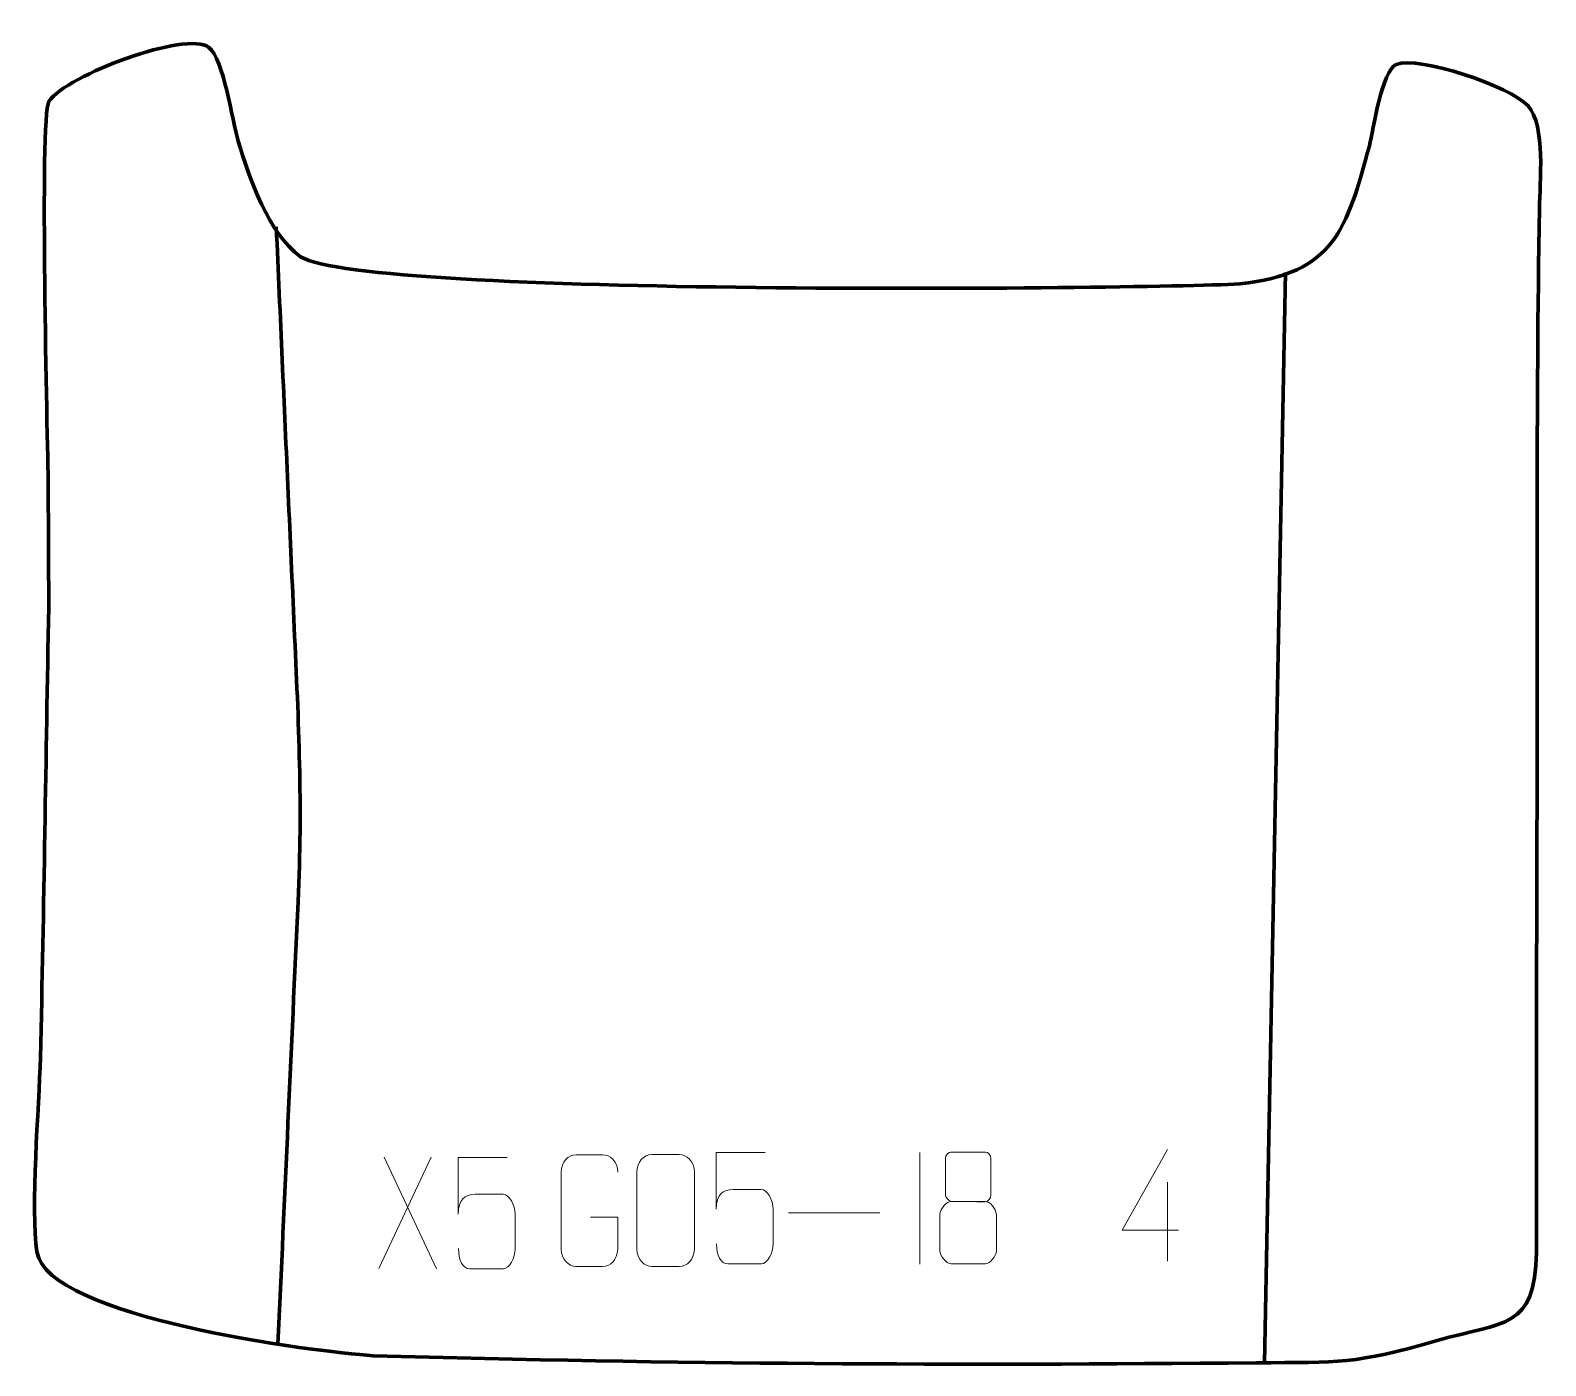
# Model space of a CAD drawing. Header units: millimetres. Extents: x 1019 to 1358, y 240 to 539.
import ezdxf

# ---------------------------------------------------------------- set-up
doc = ezdxf.new("R2010")
doc.units = ezdxf.units.MM
doc.header["$MEASUREMENT"] = 0
doc.layers.add('layer 2', color=7, linetype='Continuous')
doc.layers.add('layer 3', color=7, linetype='Continuous')

msp = doc.modelspace()

# ---------------------------------------------------------------- linework, layer by layer
at = {"layer": 'layer 2', "color": 142, "lineweight": 158}
msp.add_open_spline([(1074.1769, 494.7064), (1074.6229, 484.7566), (1075.0689, 474.8068), (1075.5149, 464.857), (1075.5149, 464.857), (1076.4069, 444.9575), (1077.2989, 425.0579), (1078.1909, 405.1583), (1078.1909, 405.1583), (1079.1965, 383.6627), (1080.0552, 365.5316), (1079.0588, 343.8737), (1079.0588, 343.8737), (1077.5415, 310.8906), (1076.0494, 277.9059), (1074.5516, 244.9219)], degree=3, knots=[0, 0, 0, 0, 0.2, 0.2, 0.2, 0.2, 0.4, 0.4, 0.4, 0.4, 0.6, 0.6, 0.6, 0.6, 1, 1, 1, 1], dxfattribs=at)
msp.add_open_spline([(1299.8674, 484.5199), (1299.8674, 484.5199), (1295.1716, 240.7858), (1295.1716, 240.7858)], degree=3, dxfattribs=at)
at = {"layer": 'layer 3', "color": 242, "lineweight": 158}
msp.add_open_spline([(1023.3137, 409.643), (1023.2702, 418.6406), (1023.2266, 427.6383), (1023.1831, 436.6359), (1023.1831, 436.6359), (1023.0585, 447.8337), (1021.182, 518.5532), (1023.3293, 522.7427), (1023.3293, 522.7427), (1027.3293, 528.6415), (1054.0973, 538.6181), (1059.12, 534.803), (1059.12, 534.803), (1062.413, 532.3019), (1064.2539, 518.5786), (1065.6789, 513.8076), (1065.6789, 513.8076), (1068.2185, 505.3052), (1072.3328, 493.5085), (1079.5654, 487.9929), (1079.5654, 487.9929), (1094.7696, 478.9382), (1266.0034, 480.7618), (1289.6089, 481.9246), (1289.6089, 481.9246), (1310.7506, 484.2262), (1313.5159, 494.0547), (1318.6108, 512.8169), (1318.6108, 512.8169), (1319.4792, 516.3961), (1321.3493, 529.643), (1324.6189, 530.9663), (1324.6189, 530.9663), (1329.578, 532.9733), (1350.11, 526.1643), (1354.0839, 521.7233), (1354.0839, 521.7233), (1358.0217, 517.3226), (1356.7163, 504.6193), (1356.6169, 498.7317), (1356.6169, 498.7317), (1355.8604, 453.9269), (1356.2159, 408.5815), (1356.0832, 363.7155), (1356.0832, 363.7155), (1355.9863, 330.9785), (1355.9121, 298.2427), (1355.9877, 265.5056), (1355.9877, 265.5056), (1355.6557, 248.0933), (1348.8198, 250.0783), (1333.7423, 245.7425), (1333.7423, 245.7425), (1314.9544, 240.3397), (1312.277, 240.9508), (1293.2722, 240.7697), (1293.2722, 240.7697), (1226.2601, 240.1223), (1162.8733, 240.4511), (1095.8333, 242.3439), (1095.8333, 242.3439), (1082.5553, 243.2238), (1022.9816, 250.9252), (1020.6721, 265.5422), (1020.6721, 265.5422), (1019.1799, 274.9866), (1021.147, 298.096), (1021.4246, 309.0169), (1021.4246, 309.0169), (1022.2763, 342.5247), (1022.6346, 376.1192), (1023.3137, 409.643)], degree=3, knots=[0, 0, 0, 0, 0.05263158, 0.05263158, 0.05263158, 0.05263158, 0.10526316, 0.10526316, 0.10526316, 0.10526316, 0.15789474, 0.15789474, 0.15789474, 0.15789474, 0.21052632, 0.21052632, 0.21052632, 0.21052632, 0.26315789, 0.26315789, 0.26315789, 0.26315789, 0.31578947, 0.31578947, 0.31578947, 0.31578947, 0.36842105, 0.36842105, 0.36842105, 0.36842105, 0.42105263, 0.42105263, 0.42105263, 0.42105263, 0.47368421, 0.47368421, 0.47368421, 0.47368421, 0.52631579, 0.52631579, 0.52631579, 0.52631579, 0.57894737, 0.57894737, 0.57894737, 0.57894737, 0.63157895, 0.63157895, 0.63157895, 0.63157895, 0.68421053, 0.68421053, 0.68421053, 0.68421053, 0.73684211, 0.73684211, 0.73684211, 0.73684211, 0.78947368, 0.78947368, 0.78947368, 0.78947368, 0.84210526, 0.84210526, 0.84210526, 0.84210526, 0.89473684, 0.89473684, 0.89473684, 0.89473684, 1, 1, 1, 1], dxfattribs=at)
at = {"layer": 'layer 3', "color": 250, "lineweight": 9}
for points, knots in [([(1275.929, 270.4066), (1275.929, 270.4066), (1263.3037, 270.4066), (1263.3037, 270.4066), (1263.3037, 270.4066), (1263.3037, 270.4066), (1273.4212, 288.4771), (1273.4212, 288.4771)], [0, 0, 0, 0, 0.33333333, 0.33333333, 0.33333333, 0.33333333, 1, 1, 1, 1]), ([(1125.8169, 286.688), (1125.8169, 286.688), (1114.8697, 286.688), (1114.8697, 286.688), (1114.8697, 286.688), (1114.87, 282.4574), (1114.87, 278.2265), (1114.8697, 273.9953), (1114.8697, 273.9953), (1114.8695, 277.3054), (1116.2588, 278.3772), (1118.6541, 278.4377), (1118.6541, 278.4377), (1120.7321, 278.438), (1122.8102, 278.438), (1124.8879, 278.4377), (1124.8879, 278.4377), (1126.2932, 278.4445), (1127.5496, 276.064), (1127.5738, 273.9953), (1127.5738, 273.9953), (1127.5736, 271.408), (1127.5736, 268.8204), (1127.5738, 266.2327), (1127.5738, 266.2327), (1127.6131, 264.2733), (1126.336, 261.837), (1124.951, 261.7785), (1124.951, 261.7785), (1123.2844, 261.7788), (1119.1149, 261.7788), (1117.4478, 261.7785), (1117.4478, 261.7785), (1115.8758, 261.7697), (1114.9328, 263.7345), (1114.915, 266.2856)], [0, 0, 0, 0, 0.1, 0.1, 0.1, 0.1, 0.2, 0.2, 0.2, 0.2, 0.3, 0.3, 0.3, 0.3, 0.4, 0.4, 0.4, 0.4, 0.5, 0.5, 0.5, 0.5, 0.6, 0.6, 0.6, 0.6, 0.7, 0.7, 0.7, 0.7, 0.8, 0.8, 0.8, 0.8, 1, 1, 1, 1]), ([(1144.4213, 273.3059), (1144.4213, 273.3059), (1150.5272, 273.3059), (1150.5272, 273.3059), (1150.5272, 273.3059), (1150.5272, 273.3059), (1150.5272, 266.1378), (1150.5272, 266.1378), (1150.5272, 266.1378), (1150.4082, 263.8144), (1148.9795, 262.3348), (1147.15, 262.324), (1147.15, 262.324), (1145.1637, 262.3244), (1143.1773, 262.3244), (1141.1913, 262.324), (1141.1913, 262.324), (1139.5517, 262.2186), (1137.8718, 264.1031), (1137.8813, 266.1204), (1137.8813, 266.1204), (1137.8816, 271.8905), (1137.8816, 277.6602), (1137.8813, 283.4295), (1137.8813, 283.4295), (1137.8849, 285.5676), (1139.3728, 287.2868), (1141.2061, 287.2734), (1141.2061, 287.2734), (1143.1872, 287.2734), (1145.1686, 287.2734), (1147.15, 287.2734), (1147.15, 287.2734), (1148.8083, 287.3088), (1150.5045, 285.8173), (1150.5272, 283.3796)], [0, 0, 0, 0, 0.1, 0.1, 0.1, 0.1, 0.2, 0.2, 0.2, 0.2, 0.3, 0.3, 0.3, 0.3, 0.4, 0.4, 0.4, 0.4, 0.5, 0.5, 0.5, 0.5, 0.6, 0.6, 0.6, 0.6, 0.7, 0.7, 0.7, 0.7, 0.8, 0.8, 0.8, 0.8, 1, 1, 1, 1]), ([(1158.1903, 287.2962), (1160.2058, 287.2962), (1162.2216, 287.2962), (1164.2374, 287.2962), (1164.2374, 287.2962), (1165.9244, 287.3318), (1167.6502, 285.8375), (1167.6733, 283.3954), (1167.6733, 283.3954), (1167.6729, 277.638), (1167.6729, 271.8802), (1167.6733, 266.122), (1167.6733, 266.122), (1167.5522, 263.7944), (1166.0987, 262.3121), (1164.2374, 262.3013), (1164.2374, 262.3013), (1162.2166, 262.3017), (1160.1957, 262.3017), (1158.1752, 262.3013), (1158.1752, 262.3013), (1156.507, 262.1957), (1154.7979, 264.0836), (1154.8076, 266.1046), (1154.8076, 266.1046), (1154.8079, 271.8852), (1154.8079, 277.6655), (1154.8076, 283.4453), (1154.8076, 283.4453), (1154.8113, 285.5873), (1156.325, 287.3098), (1158.1903, 287.2962)], [0, 0, 0, 0, 0.11111111, 0.11111111, 0.11111111, 0.11111111, 0.22222222, 0.22222222, 0.22222222, 0.22222222, 0.33333333, 0.33333333, 0.33333333, 0.33333333, 0.44444444, 0.44444444, 0.44444444, 0.44444444, 0.55555556, 0.55555556, 0.55555556, 0.55555556, 0.66666667, 0.66666667, 0.66666667, 0.66666667, 0.77777778, 0.77777778, 0.77777778, 0.77777778, 1, 1, 1, 1]), ([(1183.5124, 287.7801), (1183.5124, 287.7801), (1172.5652, 287.7801), (1172.5652, 287.7801), (1172.5652, 287.7801), (1172.5654, 283.5495), (1172.5654, 279.3186), (1172.5652, 275.0874), (1172.5652, 275.0874), (1172.5649, 278.3975), (1173.9542, 279.4693), (1176.3496, 279.5298), (1176.3496, 279.5298), (1178.4276, 279.5301), (1180.5056, 279.5301), (1182.5833, 279.5298), (1182.5833, 279.5298), (1183.9886, 279.5366), (1185.245, 277.1561), (1185.2693, 275.0874), (1185.2693, 275.0874), (1185.269, 272.5001), (1185.269, 269.9125), (1185.2693, 267.3248), (1185.2693, 267.3248), (1185.3086, 265.3654), (1184.0314, 262.9291), (1182.6464, 262.8706), (1182.6464, 262.8706), (1180.9798, 262.8709), (1176.8103, 262.8709), (1175.1432, 262.8706), (1175.1432, 262.8706), (1173.5713, 262.8618), (1172.6282, 264.8266), (1172.6105, 267.3777)], [0, 0, 0, 0, 0.1, 0.1, 0.1, 0.1, 0.2, 0.2, 0.2, 0.2, 0.3, 0.3, 0.3, 0.3, 0.4, 0.4, 0.4, 0.4, 0.5, 0.5, 0.5, 0.5, 0.6, 0.6, 0.6, 0.6, 0.7, 0.7, 0.7, 0.7, 0.8, 0.8, 0.8, 0.8, 1, 1, 1, 1]), ([(1223.8022, 286.4022), (1223.8022, 284.1892), (1223.8022, 280.5069), (1223.8022, 278.2936), (1223.8022, 278.2936), (1223.815, 277.7862), (1224.5027, 276.8548), (1225.0991, 276.856), (1225.0991, 276.856), (1227.6289, 276.8562), (1230.1589, 276.7713), (1232.6891, 276.771), (1232.6891, 276.771), (1233.3681, 276.7752), (1233.982, 277.5655), (1233.9798, 278.2862), (1233.9798, 278.2862), (1233.9795, 280.5022), (1233.9795, 284.1869), (1233.9798, 286.4022), (1233.9798, 286.4022), (1233.964, 287.113), (1233.4432, 287.8734), (1232.7329, 287.866), (1232.7329, 287.866), (1230.1629, 287.8657), (1227.5931, 287.8657), (1225.0235, 287.866), (1225.0235, 287.866), (1224.4899, 287.8736), (1223.7879, 287.1626), (1223.8022, 286.4022)], [0, 0, 0, 0, 0.11111111, 0.11111111, 0.11111111, 0.11111111, 0.22222222, 0.22222222, 0.22222222, 0.22222222, 0.33333333, 0.33333333, 0.33333333, 0.33333333, 0.44444444, 0.44444444, 0.44444444, 0.44444444, 0.55555556, 0.55555556, 0.55555556, 0.55555556, 0.66666667, 0.66666667, 0.66666667, 0.66666667, 0.77777778, 0.77777778, 0.77777778, 0.77777778, 1, 1, 1, 1]), ([(1222.5596, 273.884), (1222.5596, 270.7132), (1222.5596, 269.0111), (1222.5596, 265.8397), (1222.5596, 265.8397), (1222.5523, 264.6178), (1223.9987, 262.9251), (1225.0656, 262.9166), (1225.0656, 262.9166), (1227.6066, 262.9169), (1230.1479, 262.9169), (1232.6891, 262.9166), (1232.6891, 262.9166), (1233.8164, 262.9283), (1235.1966, 264.5499), (1235.1871, 265.8491), (1235.1871, 265.8491), (1235.1869, 269.0173), (1235.1869, 270.7161), (1235.1871, 273.884), (1235.1871, 273.884), (1235.1278, 275.2644), (1233.7838, 276.843), (1232.6719, 276.8369), (1232.6719, 276.8369), (1230.1363, 276.8366), (1227.6008, 276.8366), (1225.0656, 276.8369), (1225.0656, 276.8369), (1224.1461, 276.8433), (1222.5734, 275.2644), (1222.5596, 273.884)], [0, 0, 0, 0, 0.11111111, 0.11111111, 0.11111111, 0.11111111, 0.22222222, 0.22222222, 0.22222222, 0.22222222, 0.33333333, 0.33333333, 0.33333333, 0.33333333, 0.44444444, 0.44444444, 0.44444444, 0.44444444, 0.55555556, 0.55555556, 0.55555556, 0.55555556, 0.66666667, 0.66666667, 0.66666667, 0.66666667, 0.77777778, 0.77777778, 0.77777778, 0.77777778, 1, 1, 1, 1])]:
    msp.add_open_spline(points, degree=3, knots=knots, dxfattribs=at)
for points in [[(1108.7992, 286.71), (1108.7992, 286.71), (1097.0948, 261.8142), (1097.0948, 261.8142)], [(1098.3339, 286.71), (1098.3339, 286.71), (1110.0382, 261.7565), (1110.0382, 261.7565)], [(1218.1009, 287.8124), (1218.1009, 287.8124), (1218.1009, 262.8383), (1218.1009, 262.8383)], [(1273.4212, 281.1677), (1273.4212, 281.1677), (1273.4212, 263.503), (1273.4212, 263.503)], [(1188.7266, 274.2966), (1188.7266, 274.2966), (1209.1512, 274.2966), (1209.1512, 274.2966)]]:
    msp.add_open_spline(points, degree=3, dxfattribs=at)

doc.saveas('drawing.dxf')
